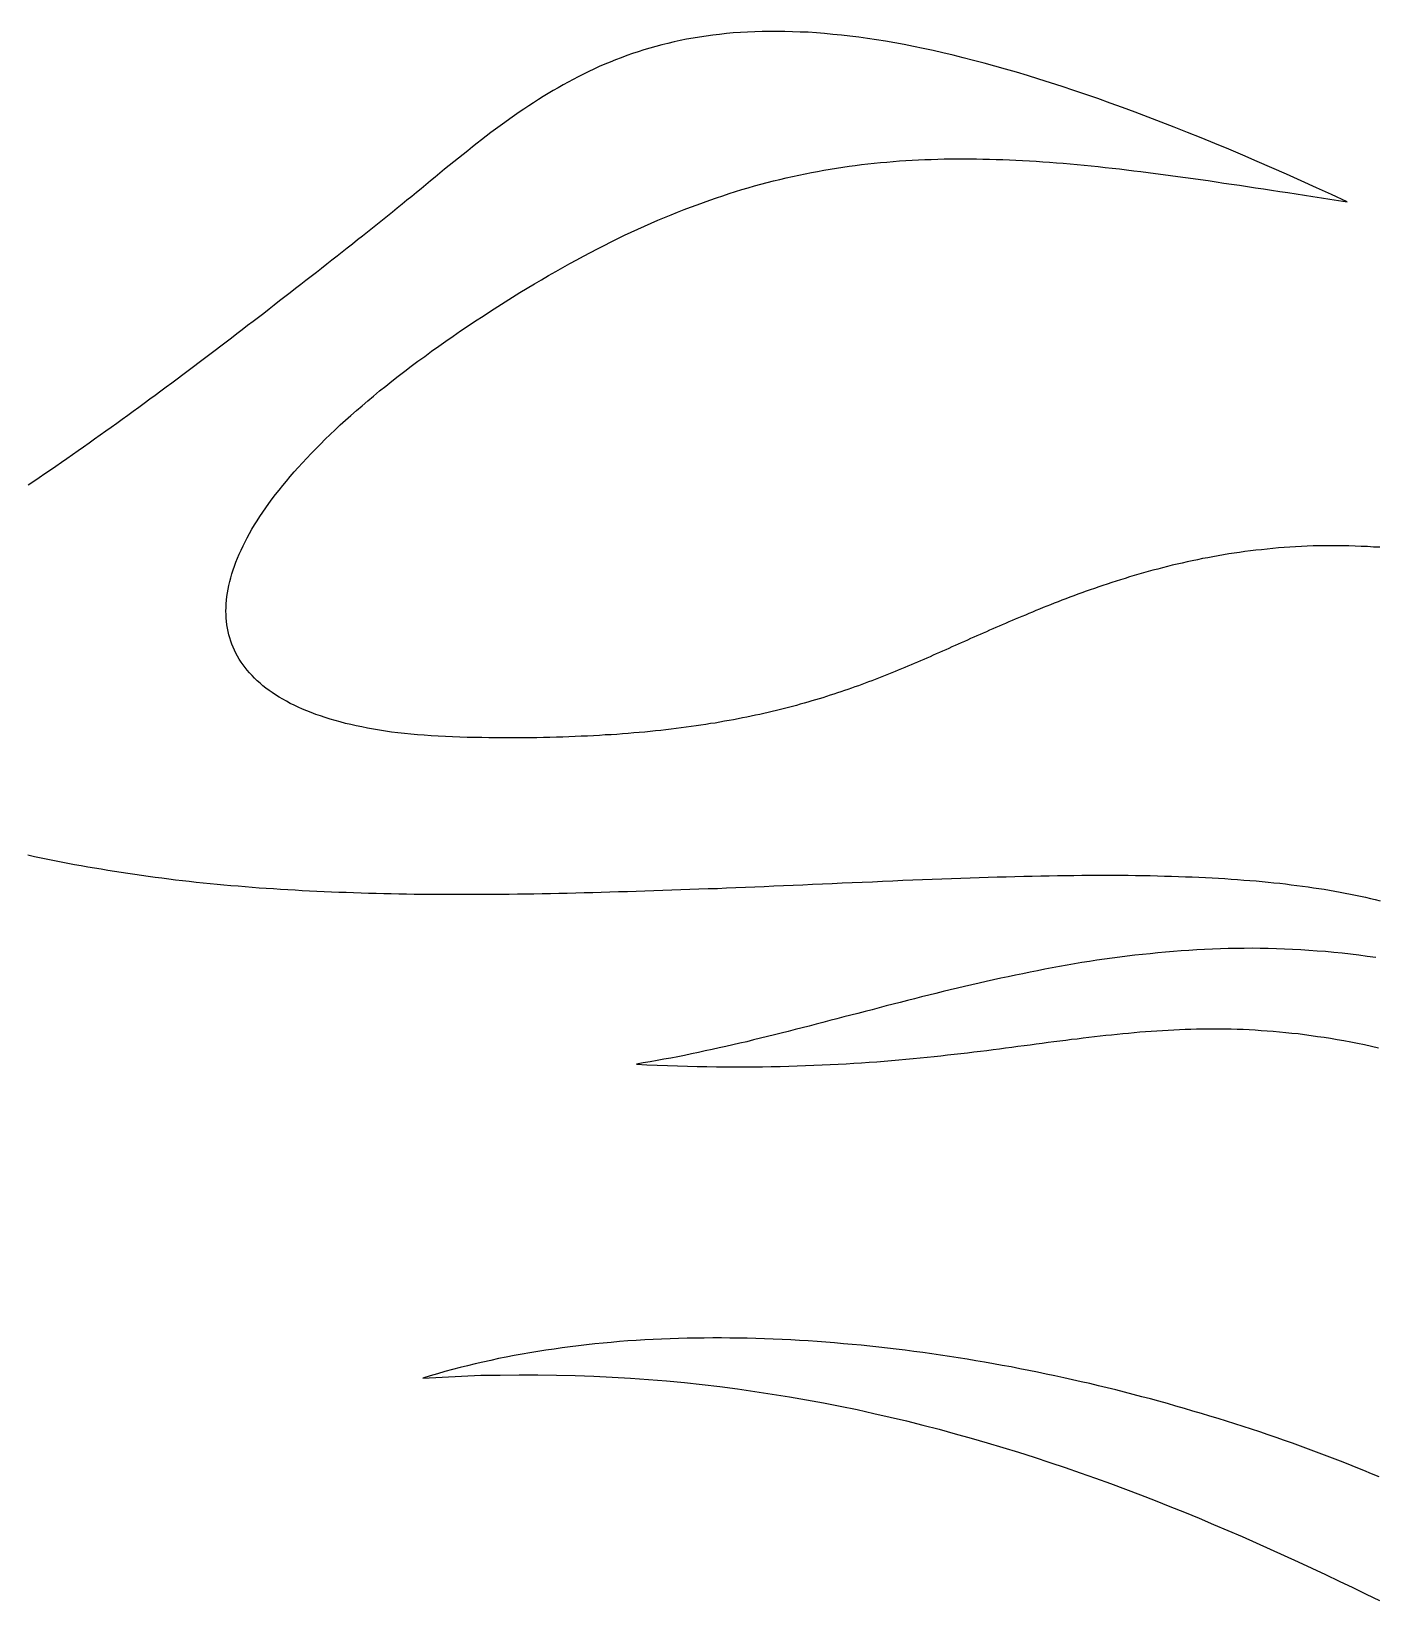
# Model space of a CAD drawing. Extents: x 5 to 105, y 2 to 136.
# Drawn here: x 37.65 to 46.19, y 100.76 to 110.73 of the extents above; entities that cross this region are included whole.
import ezdxf

# ---------------------------------------------------------------- set-up
doc = ezdxf.new("R2010")
doc.units = 0
doc.layers.get('0').update_dxf_attribs({"linetype": 'CONTINUOUS'})

msp = doc.modelspace()

# ---------------------------------------------------------------- linework, layer by layer
at = {"color": 7}
for points in [[(46.0102, 109.647, 0), (45.9118, 109.693, 0), (45.8146, 109.737, 0), (45.7188, 109.78, 0), (45.6242, 109.823, 0), (45.5309, 109.864, 0), (45.4388, 109.904, 0), (45.348, 109.943, 0), (45.2584, 109.981, 0), (45.17, 110.017, 0), (45.0828, 110.053, 0), (44.9968, 110.088, 0), (44.912, 110.122, 0), (44.8283, 110.154, 0), (44.7458, 110.186, 0), (44.6644, 110.217, 0), (44.5842, 110.246, 0), (44.5051, 110.275, 0), (44.427, 110.303, 0), (44.3501, 110.33, 0), (44.2743, 110.355, 0), (44.1995, 110.38, 0), (44.1257, 110.404, 0), (44.053, 110.427, 0), (43.9813, 110.449, 0), (43.9107, 110.471, 0), (43.841, 110.491, 0), (43.7724, 110.51, 0), (43.7047, 110.529, 0), (43.638, 110.546, 0), (43.5722, 110.563, 0), (43.5074, 110.579, 0), (43.4435, 110.594, 0), (43.3805, 110.608, 0), (43.3184, 110.622, 0), (43.2572, 110.634, 0), (43.1969, 110.646, 0), (43.1375, 110.657, 0), (43.0789, 110.667, 0), (43.0212, 110.676, 0), (42.9643, 110.685, 0), (42.9082, 110.693, 0), (42.8529, 110.7, 0), (42.7984, 110.706, 0), (42.7447, 110.711, 0), (42.6918, 110.716, 0), (42.6396, 110.72, 0), (42.5881, 110.724, 0), (42.5374, 110.726, 0), (42.4875, 110.728, 0), (42.4382, 110.73, 0), (42.3896, 110.73, 0), (42.3417, 110.73, 0), (42.2944, 110.729, 0), (42.2479, 110.728, 0), (42.2019, 110.726, 0), (42.1566, 110.723, 0), (42.1119, 110.72, 0), (42.0679, 110.716, 0), (42.0244, 110.711, 0), (41.9815, 110.706, 0), (41.9392, 110.7, 0), (41.8974, 110.694, 0), (41.8562, 110.687, 0), (41.8155, 110.68, 0), (41.7754, 110.672, 0), (41.7357, 110.663, 0), (41.6966, 110.654, 0), (41.6579, 110.644, 0), (41.6197, 110.634, 0), (41.5819, 110.624, 0), (41.5447, 110.612, 0), (41.5078, 110.601, 0), (41.4714, 110.589, 0), (41.4353, 110.576, 0), (41.3997, 110.563, 0), (41.3645, 110.549, 0), (41.3296, 110.535, 0), (41.2951, 110.521, 0), (41.261, 110.506, 0), (41.2271, 110.491, 0), (41.1937, 110.475, 0), (41.1605, 110.459, 0), (41.1276, 110.442, 0), (41.095, 110.425, 0), (41.0627, 110.408, 0), (41.0306, 110.39, 0), (40.9988, 110.372, 0), (40.9672, 110.354, 0), (40.9359, 110.335, 0), (40.9048, 110.316, 0), (40.8738, 110.297, 0), (40.8431, 110.277, 0), (40.8125, 110.257, 0), (40.7821, 110.236, 0), (40.7519, 110.216, 0), (40.7217, 110.195, 0), (40.6918, 110.174, 0), (40.6619, 110.152, 0), (40.6321, 110.131, 0), (40.6024, 110.109, 0), (40.5728, 110.087, 0), (40.5433, 110.064, 0), (40.5138, 110.041, 0), (40.4843, 110.019, 0), (40.4549, 109.996, 0), (40.4255, 109.972, 0), (40.3961, 109.949, 0), (40.3667, 109.925, 0), (40.3373, 109.902, 0), (40.3078, 109.878, 0), (40.2783, 109.854, 0), (40.2487, 109.829, 0), (40.2191, 109.805, 0), (40.1894, 109.781, 0), (40.1595, 109.756, 0), (40.1296, 109.731, 0), (40.0996, 109.707, 0), (40.0694, 109.682, 0), (40.039, 109.657, 0), (40.0086, 109.632, 0), (39.9779, 109.607, 0), (39.9471, 109.581, 0), (39.916, 109.556, 0), (39.8848, 109.531, 0), (39.8533, 109.506, 0), (39.8216, 109.481, 0), (39.7897, 109.455, 0)], [(40.4273, 108.859, 0), (40.4752, 108.891, 0), (40.5228, 108.922, 0), (40.5702, 108.953, 0), (40.6172, 108.983, 0), (40.664, 109.013, 0), (40.7105, 109.042, 0), (40.7567, 109.071, 0), (40.8027, 109.099, 0), (40.8483, 109.126, 0), (40.8938, 109.153, 0), (40.939, 109.18, 0), (40.9839, 109.205, 0), (41.0286, 109.231, 0), (41.0731, 109.255, 0), (41.1174, 109.28, 0), (41.1614, 109.303, 0), (41.2052, 109.326, 0), (41.2488, 109.349, 0), (41.2922, 109.371, 0), (41.3354, 109.393, 0), (41.3784, 109.414, 0), (41.4212, 109.435, 0), (41.4639, 109.455, 0), (41.5064, 109.474, 0), (41.5487, 109.493, 0), (41.5908, 109.512, 0), (41.6328, 109.53, 0), (41.6746, 109.548, 0), (41.7163, 109.565, 0), (41.7578, 109.582, 0), (41.7992, 109.598, 0), (41.8405, 109.614, 0), (41.8817, 109.629, 0), (41.9227, 109.644, 0), (41.9636, 109.659, 0), (42.0044, 109.673, 0), (42.0451, 109.686, 0), (42.0858, 109.7, 0), (42.1263, 109.712, 0), (42.1667, 109.725, 0), (42.2071, 109.737, 0), (42.2474, 109.748, 0), (42.2876, 109.759, 0), (42.3278, 109.77, 0), (42.3679, 109.78, 0), (42.4079, 109.79, 0), (42.448, 109.799, 0), (42.4879, 109.808, 0), (42.5279, 109.817, 0), (42.5678, 109.825, 0), (42.6077, 109.833, 0), (42.6476, 109.841, 0), (42.6874, 109.848, 0), (42.7273, 109.855, 0), (42.7672, 109.861, 0), (42.807, 109.867, 0), (42.8469, 109.873, 0), (42.8868, 109.879, 0), (42.9268, 109.884, 0), (42.9667, 109.888, 0), (43.0067, 109.893, 0), (43.0468, 109.897, 0), (43.0868, 109.9, 0), (43.127, 109.904, 0), (43.1672, 109.907, 0), (43.2074, 109.91, 0), (43.2478, 109.912, 0), (43.2882, 109.914, 0), (43.3286, 109.916, 0), (43.3692, 109.917, 0), (43.4099, 109.919, 0), (43.4506, 109.92, 0), (43.4915, 109.92, 0), (43.5325, 109.921, 0), (43.5736, 109.921, 0), (43.6148, 109.921, 0), (43.6561, 109.92, 0), (43.6976, 109.919, 0), (43.7392, 109.918, 0), (43.7809, 109.917, 0), (43.8228, 109.916, 0), (43.8649, 109.914, 0), (43.9071, 109.912, 0), (43.9495, 109.91, 0), (43.9921, 109.907, 0), (44.0348, 109.905, 0), (44.0777, 109.902, 0), (44.1208, 109.899, 0), (44.1641, 109.895, 0), (44.2076, 109.892, 0), (44.2513, 109.888, 0), (44.2952, 109.884, 0), (44.3394, 109.88, 0), (44.3837, 109.875, 0), (44.4283, 109.871, 0), (44.4732, 109.866, 0), (44.5182, 109.861, 0), (44.5635, 109.856, 0), (44.6091, 109.851, 0), (44.6549, 109.845, 0), (44.701, 109.839, 0), (44.7474, 109.834, 0), (44.794, 109.828, 0), (44.8409, 109.822, 0), (44.8881, 109.815, 0), (44.9356, 109.809, 0), (44.9833, 109.802, 0), (45.0314, 109.796, 0), (45.0798, 109.789, 0), (45.1285, 109.782, 0), (45.1776, 109.775, 0), (45.2269, 109.767, 0), (45.2766, 109.76, 0), (45.3266, 109.753, 0), (45.377, 109.745, 0), (45.4277, 109.737, 0), (45.4788, 109.73, 0), (45.5302, 109.722, 0), (45.582, 109.714, 0), (45.6342, 109.706, 0), (45.6867, 109.698, 0), (45.7396, 109.689, 0), (45.7929, 109.681, 0), (45.8467, 109.673, 0), (45.9008, 109.664, 0), (45.9553, 109.656, 0), (46.0102, 109.647, 0)], [(39.7897, 109.455, 0), (39.7576, 109.43, 0), (39.7254, 109.405, 0), (39.6931, 109.379, 0), (39.6606, 109.354, 0), (39.6281, 109.328, 0), (39.5955, 109.303, 0), (39.5628, 109.277, 0), (39.53, 109.251, 0), (39.4971, 109.225, 0), (39.4641, 109.199, 0), (39.431, 109.174, 0), (39.3978, 109.148, 0), (39.3646, 109.122, 0), (39.3312, 109.096, 0), (39.2978, 109.07, 0), (39.2643, 109.044, 0), (39.2307, 109.018, 0), (39.1971, 108.991, 0), (39.1634, 108.965, 0), (39.1296, 108.939, 0), (39.0957, 108.913, 0), (39.0617, 108.887, 0), (39.0277, 108.861, 0), (38.9937, 108.835, 0), (38.9595, 108.808, 0), (38.9253, 108.782, 0), (38.8911, 108.756, 0), (38.8568, 108.73, 0), (38.8224, 108.704, 0), (38.788, 108.678, 0), (38.7535, 108.652, 0), (38.719, 108.626, 0), (38.6844, 108.6, 0), (38.6498, 108.574, 0), (38.6152, 108.548, 0), (38.5805, 108.522, 0), (38.5457, 108.496, 0), (38.5109, 108.47, 0), (38.4761, 108.444, 0), (38.4412, 108.418, 0), (38.4064, 108.393, 0), (38.3714, 108.367, 0), (38.3365, 108.342, 0), (38.3015, 108.316, 0), (38.2665, 108.291, 0), (38.2315, 108.265, 0), (38.1964, 108.24, 0), (38.1613, 108.215, 0), (38.1262, 108.19, 0), (38.0911, 108.165, 0), (38.056, 108.14, 0), (38.0209, 108.115, 0), (37.9857, 108.09, 0), (37.9506, 108.065, 0), (37.9154, 108.041, 0), (37.8802, 108.016, 0), (37.845, 107.992, 0), (37.8099, 107.967, 0), (37.7747, 107.943, 0), (37.7395, 107.919, 0), (37.7043, 107.895, 0), (37.6692, 107.871, 0), (37.634, 107.848, 0)], [(40.3759, 106.247, 0), (40.3291, 106.249, 0), (40.2831, 106.251, 0), (40.2379, 106.253, 0), (40.1934, 106.256, 0), (40.1496, 106.259, 0), (40.1066, 106.262, 0), (40.0643, 106.266, 0), (40.0228, 106.27, 0), (39.982, 106.275, 0), (39.942, 106.28, 0), (39.9027, 106.286, 0), (39.8642, 106.292, 0), (39.8264, 106.298, 0), (39.7893, 106.305, 0), (39.753, 106.312, 0), (39.7175, 106.319, 0), (39.6827, 106.327, 0), (39.6486, 106.335, 0), (39.6153, 106.344, 0), (39.5828, 106.353, 0), (39.551, 106.362, 0), (39.5199, 106.372, 0), (39.4896, 106.382, 0), (39.46, 106.392, 0), (39.4312, 106.403, 0), (39.4031, 106.414, 0), (39.3758, 106.426, 0), (39.3492, 106.437, 0), (39.3233, 106.45, 0), (39.2982, 106.462, 0), (39.2739, 106.475, 0), (39.2503, 106.488, 0), (39.2275, 106.502, 0), (39.2054, 106.516, 0), (39.184, 106.53, 0), (39.1634, 106.544, 0), (39.1436, 106.559, 0), (39.1244, 106.574, 0), (39.1061, 106.59, 0), (39.0885, 106.605, 0), (39.0716, 106.622, 0), (39.0555, 106.638, 0), (39.0401, 106.655, 0), (39.0255, 106.672, 0), (39.0117, 106.689, 0), (38.9985, 106.707, 0), (38.9862, 106.724, 0), (38.9745, 106.743, 0), (38.9637, 106.761, 0), (38.9535, 106.78, 0), (38.9442, 106.799, 0), (38.9355, 106.818, 0), (38.9277, 106.838, 0), (38.9205, 106.858, 0), (38.9141, 106.878, 0), (38.9085, 106.898, 0), (38.9036, 106.919, 0), (38.8995, 106.94, 0), (38.8961, 106.961, 0), (38.8935, 106.983, 0), (38.8916, 107.004, 0), (38.8905, 107.026, 0), (38.8901, 107.048, 0), (38.8904, 107.071, 0), (38.8915, 107.094, 0), (38.8934, 107.117, 0), (38.896, 107.14, 0), (38.8994, 107.163, 0), (38.9035, 107.187, 0), (38.9084, 107.211, 0), (38.914, 107.235, 0), (38.9203, 107.259, 0), (38.9274, 107.284, 0), (38.9353, 107.309, 0), (38.9439, 107.334, 0), (38.9533, 107.359, 0), (38.9634, 107.384, 0), (38.9743, 107.41, 0), (38.9859, 107.436, 0), (38.9982, 107.462, 0), (39.0114, 107.488, 0), (39.0252, 107.514, 0), (39.0399, 107.541, 0), (39.0552, 107.568, 0), (39.0713, 107.595, 0), (39.0882, 107.622, 0), (39.1058, 107.649, 0), (39.1242, 107.677, 0), (39.1433, 107.704, 0), (39.1632, 107.732, 0), (39.1838, 107.76, 0), (39.2052, 107.788, 0), (39.2273, 107.817, 0), (39.2502, 107.845, 0), (39.2739, 107.874, 0), (39.2982, 107.903, 0), (39.3234, 107.932, 0), (39.3493, 107.961, 0), (39.3759, 107.99, 0), (39.4033, 108.02, 0), (39.4314, 108.049, 0), (39.4603, 108.079, 0), (39.49, 108.109, 0), (39.5204, 108.139, 0), (39.5515, 108.169, 0), (39.5834, 108.199, 0), (39.6161, 108.23, 0), (39.6495, 108.26, 0), (39.6836, 108.291, 0), (39.7186, 108.322, 0), (39.7542, 108.352, 0), (39.7906, 108.383, 0), (39.8278, 108.414, 0), (39.8657, 108.446, 0), (39.9044, 108.477, 0), (39.9438, 108.508, 0), (39.984, 108.54, 0), (40.025, 108.571, 0), (40.0666, 108.603, 0), (40.1091, 108.635, 0), (40.1523, 108.666, 0), (40.1962, 108.698, 0), (40.2409, 108.73, 0), (40.2864, 108.762, 0), (40.3326, 108.794, 0), (40.3795, 108.827, 0), (40.4273, 108.859, 0)], [(46.2177, 107.453, 0), (46.1781, 107.455, 0), (46.1387, 107.458, 0), (46.0995, 107.459, 0), (46.0605, 107.461, 0), (46.0218, 107.462, 0), (45.9832, 107.463, 0), (45.9448, 107.463, 0), (45.9067, 107.463, 0), (45.8688, 107.463, 0), (45.8311, 107.462, 0), (45.7936, 107.462, 0), (45.7564, 107.46, 0), (45.7193, 107.459, 0), (45.6825, 107.457, 0), (45.6459, 107.454, 0), (45.6095, 107.452, 0), (45.5734, 107.449, 0), (45.5375, 107.446, 0), (45.5018, 107.442, 0), (45.4663, 107.438, 0), (45.4311, 107.434, 0), (45.3961, 107.43, 0), (45.3614, 107.426, 0), (45.3268, 107.421, 0), (45.2925, 107.416, 0), (45.2585, 107.411, 0), (45.2247, 107.405, 0), (45.1911, 107.399, 0), (45.1577, 107.393, 0), (45.1246, 107.387, 0), (45.0918, 107.381, 0), (45.0592, 107.374, 0), (45.0268, 107.367, 0), (44.9947, 107.36, 0), (44.9628, 107.353, 0), (44.9311, 107.346, 0), (44.8998, 107.339, 0), (44.8686, 107.331, 0), (44.8377, 107.323, 0), (44.8071, 107.315, 0), (44.7767, 107.307, 0), (44.7466, 107.299, 0), (44.7167, 107.291, 0), (44.6871, 107.282, 0), (44.6578, 107.274, 0), (44.6287, 107.265, 0), (44.5998, 107.256, 0), (44.5713, 107.247, 0), (44.543, 107.238, 0), (44.5149, 107.229, 0), (44.4871, 107.22, 0), (44.4596, 107.211, 0), (44.4324, 107.202, 0), (44.4054, 107.192, 0), (44.3787, 107.183, 0), (44.3522, 107.174, 0), (44.3261, 107.164, 0), (44.3002, 107.155, 0), (44.2745, 107.145, 0), (44.2492, 107.136, 0), (44.2241, 107.126, 0), (44.1993, 107.117, 0), (44.1748, 107.107, 0), (44.1506, 107.098, 0), (44.1266, 107.088, 0), (44.1029, 107.079, 0), (44.0796, 107.07, 0), (44.0565, 107.06, 0), (44.0336, 107.051, 0), (44.0111, 107.042, 0), (43.9888, 107.033, 0), (43.9669, 107.023, 0), (43.9452, 107.014, 0), (43.9238, 107.005, 0), (43.9028, 106.997, 0), (43.882, 106.988, 0)], [(43.882, 106.988, 0), (43.8614, 106.979, 0), (43.8408, 106.97, 0), (43.8204, 106.961, 0), (43.8, 106.953, 0), (43.7797, 106.944, 0), (43.7595, 106.935, 0), (43.7393, 106.926, 0), (43.7192, 106.917, 0), (43.6992, 106.908, 0), (43.6791, 106.9, 0), (43.6592, 106.891, 0), (43.6392, 106.882, 0), (43.6193, 106.873, 0), (43.5994, 106.864, 0), (43.5796, 106.855, 0), (43.5597, 106.846, 0), (43.5399, 106.838, 0), (43.5201, 106.829, 0), (43.5003, 106.82, 0), (43.4804, 106.811, 0), (43.4606, 106.802, 0), (43.4408, 106.793, 0), (43.4209, 106.785, 0), (43.4011, 106.776, 0), (43.3812, 106.767, 0), (43.3613, 106.758, 0), (43.3413, 106.75, 0), (43.3213, 106.741, 0), (43.3013, 106.732, 0), (43.2812, 106.724, 0), (43.2611, 106.715, 0), (43.2409, 106.707, 0), (43.2206, 106.698, 0), (43.2003, 106.689, 0), (43.1799, 106.681, 0), (43.1595, 106.672, 0), (43.1389, 106.664, 0), (43.1183, 106.656, 0), (43.0976, 106.647, 0), (43.0768, 106.639, 0), (43.0559, 106.631, 0), (43.0348, 106.623, 0), (43.0137, 106.614, 0), (42.9925, 106.606, 0), (42.9711, 106.598, 0), (42.9497, 106.59, 0), (42.9281, 106.582, 0), (42.9063, 106.574, 0), (42.8845, 106.566, 0), (42.8624, 106.559, 0), (42.8403, 106.551, 0), (42.818, 106.543, 0), (42.7955, 106.536, 0), (42.7729, 106.528, 0), (42.7501, 106.52, 0), (42.7272, 106.513, 0), (42.7041, 106.506, 0), (42.6807, 106.498, 0), (42.6573, 106.491, 0), (42.6336, 106.484, 0), (42.6097, 106.477, 0), (42.5857, 106.47, 0), (42.5614, 106.463, 0), (42.5369, 106.456, 0), (42.5122, 106.449, 0), (42.4874, 106.443, 0), (42.4622, 106.436, 0), (42.4369, 106.429, 0), (42.4113, 106.423, 0), (42.3855, 106.417, 0), (42.3595, 106.41, 0), (42.3332, 106.404, 0), (42.3067, 106.398, 0), (42.2799, 106.392, 0), (42.2528, 106.386, 0), (42.2255, 106.38, 0), (42.1979, 106.375, 0), (42.1701, 106.369, 0), (42.142, 106.363, 0), (42.1136, 106.358, 0), (42.0849, 106.353, 0), (42.0559, 106.348, 0), (42.0266, 106.342, 0), (41.9971, 106.337, 0), (41.9672, 106.333, 0), (41.937, 106.328, 0), (41.9065, 106.323, 0), (41.8757, 106.319, 0), (41.8445, 106.314, 0), (41.8131, 106.31, 0), (41.7813, 106.306, 0), (41.7491, 106.302, 0), (41.7167, 106.298, 0), (41.6838, 106.294, 0), (41.6507, 106.29, 0), (41.6171, 106.287, 0), (41.5832, 106.283, 0), (41.549, 106.28, 0), (41.5144, 106.277, 0), (41.4794, 106.274, 0), (41.444, 106.271, 0), (41.4082, 106.268, 0), (41.3721, 106.265, 0), (41.3355, 106.263, 0), (41.2986, 106.261, 0), (41.2612, 106.258, 0), (41.2235, 106.256, 0), (41.1853, 106.254, 0), (41.1467, 106.253, 0), (41.1077, 106.251, 0), (41.0683, 106.249, 0), (41.0285, 106.248, 0), (40.9882, 106.247, 0), (40.9475, 106.246, 0), (40.9063, 106.245, 0), (40.8647, 106.244, 0), (40.8226, 106.244, 0), (40.78, 106.243, 0), (40.7371, 106.243, 0), (40.6936, 106.243, 0), (40.6497, 106.243, 0), (40.6052, 106.244, 0), (40.5603, 106.244, 0), (40.515, 106.245, 0), (40.4691, 106.245, 0), (40.4227, 106.246, 0), (40.3759, 106.247, 0)], [(37.6325, 105.499, 0), (37.6745, 105.49, 0), (37.7165, 105.481, 0), (37.7585, 105.472, 0), (37.8006, 105.464, 0), (37.8427, 105.456, 0), (37.8849, 105.447, 0), (37.9271, 105.439, 0), (37.9694, 105.432, 0), (38.0118, 105.424, 0), (38.0542, 105.417, 0), (38.0967, 105.41, 0), (38.1393, 105.403, 0), (38.1819, 105.396, 0), (38.2246, 105.389, 0), (38.2675, 105.383, 0), (38.3104, 105.376, 0), (38.3533, 105.37, 0), (38.3964, 105.364, 0), (38.4396, 105.358, 0), (38.4829, 105.353, 0), (38.5263, 105.347, 0), (38.5698, 105.342, 0), (38.6134, 105.337, 0), (38.6571, 105.332, 0), (38.7009, 105.327, 0), (38.7448, 105.323, 0), (38.7889, 105.318, 0), (38.8331, 105.314, 0), (38.8774, 105.31, 0), (38.9219, 105.306, 0), (38.9664, 105.302, 0), (39.0112, 105.298, 0), (39.056, 105.295, 0), (39.101, 105.291, 0), (39.1462, 105.288, 0), (39.1915, 105.285, 0), (39.237, 105.282, 0), (39.2826, 105.279, 0), (39.3284, 105.277, 0), (39.3743, 105.274, 0), (39.4204, 105.272, 0), (39.4667, 105.269, 0), (39.5132, 105.267, 0), (39.5598, 105.265, 0), (39.6066, 105.263, 0), (39.6536, 105.262, 0), (39.7008, 105.26, 0), (39.7482, 105.258, 0), (39.7958, 105.257, 0), (39.8435, 105.256, 0), (39.8915, 105.255, 0), (39.9396, 105.254, 0), (39.988, 105.253, 0), (40.0366, 105.252, 0), (40.0854, 105.251, 0), (40.1344, 105.251, 0), (40.1836, 105.25, 0), (40.2331, 105.25, 0), (40.2827, 105.25, 0), (40.3326, 105.249, 0), (40.3828, 105.249, 0), (40.4332, 105.249, 0), (40.4838, 105.25, 0), (40.5346, 105.25, 0), (40.5857, 105.25, 0), (40.637, 105.251, 0), (40.6886, 105.251, 0), (40.7405, 105.252, 0), (40.7926, 105.252, 0), (40.8449, 105.253, 0), (40.8976, 105.254, 0), (40.9505, 105.255, 0), (41.0036, 105.256, 0), (41.0571, 105.257, 0), (41.1108, 105.259, 0), (41.1648, 105.26, 0), (41.2191, 105.261, 0), (41.2736, 105.263, 0), (41.3285, 105.264, 0), (41.3836, 105.266, 0), (41.4391, 105.267, 0), (41.4948, 105.269, 0), (41.5509, 105.271, 0), (41.6072, 105.273, 0), (41.6639, 105.275, 0), (41.7208, 105.277, 0), (41.7781, 105.279, 0), (41.8357, 105.281, 0), (41.8937, 105.283, 0), (41.9519, 105.285, 0), (42.0105, 105.287, 0), (42.0694, 105.29, 0), (42.1287, 105.292, 0), (42.1883, 105.294, 0), (42.2482, 105.297, 0), (42.3085, 105.299, 0), (42.3691, 105.302, 0), (42.4301, 105.305, 0), (42.4914, 105.307, 0), (42.5531, 105.31, 0), (42.6151, 105.313, 0), (42.6775, 105.315, 0), (42.7403, 105.318, 0), (42.8034, 105.321, 0), (42.8669, 105.324, 0), (42.9308, 105.327, 0), (42.9951, 105.329, 0), (43.0598, 105.332, 0)], [(43.0598, 105.332, 0), (43.1243, 105.335, 0), (43.1881, 105.338, 0), (43.2511, 105.341, 0), (43.3135, 105.343, 0), (43.3752, 105.346, 0), (43.4363, 105.348, 0), (43.4966, 105.35, 0), (43.5563, 105.352, 0), (43.6154, 105.354, 0), (43.6737, 105.356, 0), (43.7315, 105.358, 0), (43.7885, 105.36, 0), (43.845, 105.361, 0), (43.9008, 105.363, 0), (43.956, 105.364, 0), (44.0106, 105.365, 0), (44.0646, 105.366, 0), (44.1179, 105.367, 0), (44.1707, 105.368, 0), (44.2229, 105.369, 0), (44.2745, 105.369, 0), (44.3255, 105.37, 0), (44.376, 105.37, 0), (44.4259, 105.37, 0), (44.4752, 105.37, 0), (44.524, 105.37, 0), (44.5722, 105.37, 0), (44.6199, 105.37, 0), (44.667, 105.369, 0), (44.7137, 105.368, 0), (44.7598, 105.368, 0), (44.8053, 105.367, 0), (44.8504, 105.365, 0), (44.895, 105.364, 0), (44.9391, 105.363, 0), (44.9827, 105.361, 0), (45.0258, 105.36, 0), (45.0684, 105.358, 0), (45.1106, 105.356, 0), (45.1523, 105.354, 0), (45.1936, 105.351, 0), (45.2344, 105.349, 0), (45.2747, 105.346, 0), (45.3146, 105.343, 0), (45.3541, 105.34, 0), (45.3932, 105.337, 0), (45.4318, 105.334, 0), (45.47, 105.33, 0), (45.5078, 105.327, 0), (45.5453, 105.323, 0), (45.5823, 105.319, 0), (45.6189, 105.315, 0), (45.6552, 105.31, 0), (45.6911, 105.306, 0), (45.7266, 105.301, 0), (45.7617, 105.296, 0), (45.7965, 105.291, 0), (45.831, 105.286, 0), (45.8651, 105.281, 0), (45.8988, 105.275, 0), (45.9323, 105.269, 0), (45.9654, 105.263, 0), (45.9982, 105.257, 0), (46.0307, 105.251, 0), (46.0628, 105.244, 0), (46.0947, 105.237, 0), (46.1263, 105.23, 0), (46.1576, 105.223, 0), (46.1886, 105.216, 0), (46.2194, 105.208, 0)], [(46.1918, 104.848, 0), (46.1381, 104.855, 0), (46.0846, 104.863, 0), (46.0313, 104.869, 0), (45.9783, 104.875, 0), (45.9254, 104.88, 0), (45.8727, 104.885, 0), (45.8202, 104.889, 0), (45.7679, 104.893, 0), (45.7158, 104.896, 0), (45.6639, 104.899, 0), (45.6122, 104.901, 0), (45.5607, 104.903, 0), (45.5093, 104.904, 0), (45.4582, 104.905, 0), (45.4072, 104.906, 0), (45.3564, 104.905, 0), (45.3057, 104.905, 0), (45.2552, 104.904, 0), (45.2049, 104.903, 0), (45.1548, 104.901, 0), (45.1049, 104.899, 0), (45.0551, 104.896, 0), (45.0054, 104.893, 0), (44.9559, 104.89, 0), (44.9066, 104.886, 0), (44.8575, 104.882, 0), (44.8084, 104.877, 0), (44.7596, 104.872, 0), (44.7109, 104.867, 0), (44.6623, 104.862, 0), (44.6139, 104.856, 0), (44.5656, 104.85, 0), (44.5174, 104.843, 0), (44.4694, 104.837, 0), (44.4216, 104.83, 0), (44.3738, 104.822, 0), (44.3262, 104.815, 0), (44.2788, 104.807, 0), (44.2314, 104.799, 0), (44.1842, 104.79, 0), (44.1371, 104.782, 0), (44.0901, 104.773, 0), (44.0432, 104.764, 0), (43.9965, 104.755, 0), (43.9499, 104.745, 0), (43.9033, 104.736, 0), (43.8569, 104.726, 0), (43.8106, 104.716, 0), (43.7644, 104.706, 0), (43.7183, 104.696, 0), (43.6723, 104.685, 0), (43.6264, 104.675, 0), (43.5806, 104.664, 0), (43.5349, 104.653, 0), (43.4893, 104.642, 0), (43.4438, 104.631, 0), (43.3983, 104.62, 0), (43.353, 104.609, 0), (43.3077, 104.597, 0), (43.2625, 104.586, 0), (43.2174, 104.574, 0), (43.1724, 104.563, 0), (43.1274, 104.551, 0), (43.0826, 104.54, 0), (43.0377, 104.528, 0), (42.993, 104.516, 0), (42.9483, 104.505, 0), (42.9037, 104.493, 0), (42.8592, 104.482, 0), (42.8147, 104.47, 0), (42.7702, 104.458, 0), (42.7258, 104.447, 0), (42.6815, 104.435, 0), (42.6372, 104.424, 0), (42.593, 104.412, 0), (42.5488, 104.401, 0), (42.5047, 104.39, 0), (42.4606, 104.378, 0), (42.4165, 104.367, 0), (42.3725, 104.356, 0), (42.3285, 104.345, 0), (42.2846, 104.335, 0), (42.2407, 104.324, 0), (42.1968, 104.313, 0), (42.1529, 104.303, 0), (42.1091, 104.293, 0), (42.0653, 104.283, 0), (42.0215, 104.273, 0), (41.9777, 104.263, 0), (41.934, 104.254, 0), (41.8902, 104.244, 0), (41.8465, 104.235, 0), (41.8028, 104.226, 0), (41.759, 104.217, 0), (41.7153, 104.209, 0), (41.6716, 104.201, 0), (41.6279, 104.193, 0), (41.5842, 104.185, 0), (41.5405, 104.178, 0), (41.4968, 104.17, 0)], [(41.4968, 104.17, 0), (41.5634, 104.167, 0), (41.6291, 104.164, 0), (41.6939, 104.162, 0), (41.7579, 104.16, 0), (41.8211, 104.158, 0), (41.8834, 104.156, 0), (41.9448, 104.155, 0), (42.0055, 104.154, 0), (42.0654, 104.154, 0), (42.1245, 104.153, 0), (42.1829, 104.153, 0), (42.2405, 104.154, 0), (42.2973, 104.154, 0), (42.3534, 104.155, 0), (42.4088, 104.156, 0), (42.4635, 104.158, 0), (42.5175, 104.159, 0), (42.5709, 104.161, 0), (42.6236, 104.163, 0), (42.6756, 104.165, 0), (42.727, 104.168, 0), (42.7777, 104.17, 0), (42.8279, 104.173, 0), (42.8774, 104.176, 0), (42.9264, 104.179, 0), (42.9747, 104.183, 0), (43.0226, 104.186, 0), (43.0698, 104.19, 0), (43.1166, 104.194, 0), (43.1628, 104.198, 0), (43.2085, 104.202, 0), (43.2537, 104.206, 0), (43.2984, 104.211, 0), (43.3427, 104.215, 0), (43.3865, 104.22, 0), (43.4298, 104.224, 0), (43.4727, 104.229, 0), (43.5152, 104.234, 0), (43.5573, 104.238, 0), (43.599, 104.243, 0), (43.6403, 104.248, 0), (43.6812, 104.253, 0), (43.7218, 104.258, 0), (43.762, 104.263, 0), (43.802, 104.268, 0), (43.8415, 104.274, 0), (43.8808, 104.279, 0), (43.9198, 104.284, 0), (43.9585, 104.289, 0), (43.997, 104.294, 0), (44.0352, 104.299, 0), (44.0731, 104.304, 0), (44.1109, 104.309, 0), (44.1484, 104.314, 0), (44.1857, 104.318, 0), (44.2228, 104.323, 0), (44.2598, 104.328, 0), (44.2965, 104.332, 0), (44.3332, 104.337, 0), (44.3697, 104.341, 0), (44.406, 104.345, 0), (44.4423, 104.35, 0), (44.4784, 104.354, 0), (44.5145, 104.357, 0), (44.5505, 104.361, 0), (44.5864, 104.365, 0), (44.6223, 104.368, 0), (44.6582, 104.371, 0), (44.694, 104.375, 0), (44.7298, 104.378, 0), (44.7656, 104.38, 0), (44.8014, 104.383, 0), (44.8373, 104.385, 0), (44.8732, 104.387, 0), (44.9092, 104.389, 0), (44.9452, 104.391, 0), (44.9813, 104.392, 0), (45.0175, 104.393, 0), (45.0538, 104.394, 0), (45.0902, 104.395, 0), (45.1268, 104.395, 0), (45.1635, 104.395, 0), (45.2004, 104.395, 0), (45.2374, 104.395, 0), (45.2746, 104.394, 0), (45.312, 104.393, 0), (45.3496, 104.392, 0), (45.3874, 104.39, 0), (45.4255, 104.388, 0), (45.4638, 104.385, 0), (45.5024, 104.383, 0), (45.5413, 104.38, 0), (45.5804, 104.376, 0), (45.6198, 104.372, 0), (45.6596, 104.368, 0), (45.6996, 104.364, 0), (45.74, 104.359, 0), (45.7808, 104.353, 0), (45.8219, 104.347, 0), (45.8634, 104.341, 0), (45.9053, 104.335, 0), (45.9475, 104.327, 0), (45.9902, 104.32, 0), (46.0334, 104.312, 0), (46.0769, 104.304, 0), (46.1209, 104.295, 0), (46.1654, 104.285, 0), (46.2104, 104.275, 0)], [(46.2145, 101.549, 0), (46.1657, 101.569, 0), (46.1165, 101.589, 0), (46.0671, 101.609, 0), (46.0175, 101.629, 0), (45.9675, 101.649, 0), (45.9174, 101.668, 0), (45.8669, 101.687, 0), (45.8163, 101.706, 0), (45.7654, 101.725, 0), (45.7143, 101.744, 0), (45.6629, 101.762, 0), (45.6114, 101.78, 0), (45.5596, 101.798, 0), (45.5076, 101.816, 0), (45.4554, 101.834, 0), (45.403, 101.851, 0), (45.3504, 101.869, 0), (45.2976, 101.886, 0), (45.2447, 101.902, 0), (45.1915, 101.919, 0), (45.1382, 101.935, 0), (45.0847, 101.952, 0), (45.0311, 101.967, 0), (44.9773, 101.983, 0), (44.9233, 101.999, 0), (44.8692, 102.014, 0), (44.815, 102.029, 0), (44.7606, 102.044, 0), (44.7061, 102.058, 0), (44.6514, 102.073, 0), (44.5967, 102.087, 0), (44.5418, 102.101, 0), (44.4868, 102.114, 0), (44.4317, 102.127, 0), (44.3765, 102.141, 0), (44.3212, 102.153, 0), (44.2658, 102.166, 0), (44.2104, 102.178, 0), (44.1548, 102.19, 0), (44.0992, 102.202, 0), (44.0435, 102.214, 0), (43.9878, 102.225, 0), (43.9319, 102.236, 0), (43.8761, 102.247, 0), (43.8202, 102.257, 0), (43.7642, 102.267, 0), (43.7082, 102.277, 0), (43.6522, 102.287, 0), (43.5961, 102.296, 0), (43.54, 102.305, 0), (43.4839, 102.314, 0), (43.4278, 102.322, 0), (43.3717, 102.33, 0), (43.3155, 102.338, 0), (43.2594, 102.346, 0), (43.2033, 102.353, 0), (43.1472, 102.36, 0), (43.0911, 102.367, 0), (43.0351, 102.373, 0), (42.979, 102.379, 0), (42.923, 102.385, 0), (42.8671, 102.39, 0), (42.8111, 102.395, 0), (42.7553, 102.4, 0), (42.6995, 102.404, 0), (42.6437, 102.409, 0), (42.588, 102.412, 0), (42.5324, 102.416, 0), (42.4769, 102.419, 0), (42.4214, 102.422, 0), (42.366, 102.424, 0), (42.3108, 102.426, 0), (42.2556, 102.428, 0), (42.2005, 102.429, 0), (42.1455, 102.431, 0), (42.0906, 102.431, 0), (42.0359, 102.432, 0), (41.9813, 102.432, 0), (41.9267, 102.431, 0), (41.8724, 102.431, 0), (41.8181, 102.43, 0), (41.7641, 102.428, 0), (41.7101, 102.426, 0), (41.6563, 102.424, 0), (41.6027, 102.422, 0), (41.5492, 102.419, 0), (41.4959, 102.415, 0), (41.4428, 102.412, 0), (41.3899, 102.408, 0), (41.3371, 102.403, 0), (41.2845, 102.399, 0), (41.2321, 102.393, 0), (41.18, 102.388, 0), (41.128, 102.382, 0), (41.0762, 102.375, 0), (41.0247, 102.369, 0), (40.9733, 102.361, 0), (40.9222, 102.354, 0), (40.8714, 102.346, 0), (40.8207, 102.337, 0), (40.7703, 102.329, 0), (40.7202, 102.319, 0), (40.6703, 102.31, 0), (40.6206, 102.3, 0), (40.5713, 102.289, 0), (40.5221, 102.278, 0), (40.4733, 102.267, 0), (40.4247, 102.255, 0), (40.3765, 102.243, 0), (40.3285, 102.231, 0), (40.2808, 102.218, 0), (40.2334, 102.204, 0), (40.1863, 102.19, 0), (40.1395, 102.176, 0)], [(40.1395, 102.176, 0), (40.2634, 102.183, 0), (40.3865, 102.189, 0), (40.5088, 102.194, 0), (40.6303, 102.196, 0), (40.751, 102.198, 0), (40.8709, 102.198, 0), (40.99, 102.196, 0), (41.1083, 102.193, 0), (41.2258, 102.189, 0), (41.3425, 102.183, 0), (41.4585, 102.176, 0), (41.5737, 102.168, 0), (41.6881, 102.159, 0), (41.8018, 102.148, 0), (41.9147, 102.136, 0), (42.0269, 102.122, 0), (42.1383, 102.108, 0), (42.249, 102.092, 0), (42.359, 102.075, 0), (42.4682, 102.058, 0), (42.5767, 102.039, 0), (42.6845, 102.019, 0), (42.7916, 101.998, 0), (42.8979, 101.976, 0), (43.0036, 101.952, 0), (43.1086, 101.929, 0), (43.2128, 101.904, 0), (43.3164, 101.878, 0), (43.4193, 101.851, 0), (43.5216, 101.823, 0), (43.6231, 101.795, 0), (43.724, 101.766, 0), (43.8243, 101.736, 0), (43.9239, 101.705, 0), (44.0228, 101.674, 0), (44.1211, 101.641, 0), (44.2187, 101.608, 0), (44.3157, 101.575, 0), (44.4121, 101.541, 0), (44.5079, 101.506, 0), (44.603, 101.471, 0), (44.6976, 101.435, 0), (44.7915, 101.398, 0), (44.8848, 101.361, 0), (44.9775, 101.324, 0), (45.0696, 101.286, 0), (45.1612, 101.247, 0), (45.2521, 101.209, 0), (45.3425, 101.17, 0), (45.4323, 101.13, 0), (45.5215, 101.09, 0), (45.6102, 101.05, 0), (45.6983, 101.01, 0), (45.7859, 100.969, 0), (45.8729, 100.928, 0), (45.9594, 100.887, 0), (46.0453, 100.846, 0), (46.1307, 100.804, 0), (46.2156, 100.763, 0)]]:
    msp.add_polyline3d(points, dxfattribs=at)

doc.saveas('drawing.dxf')
